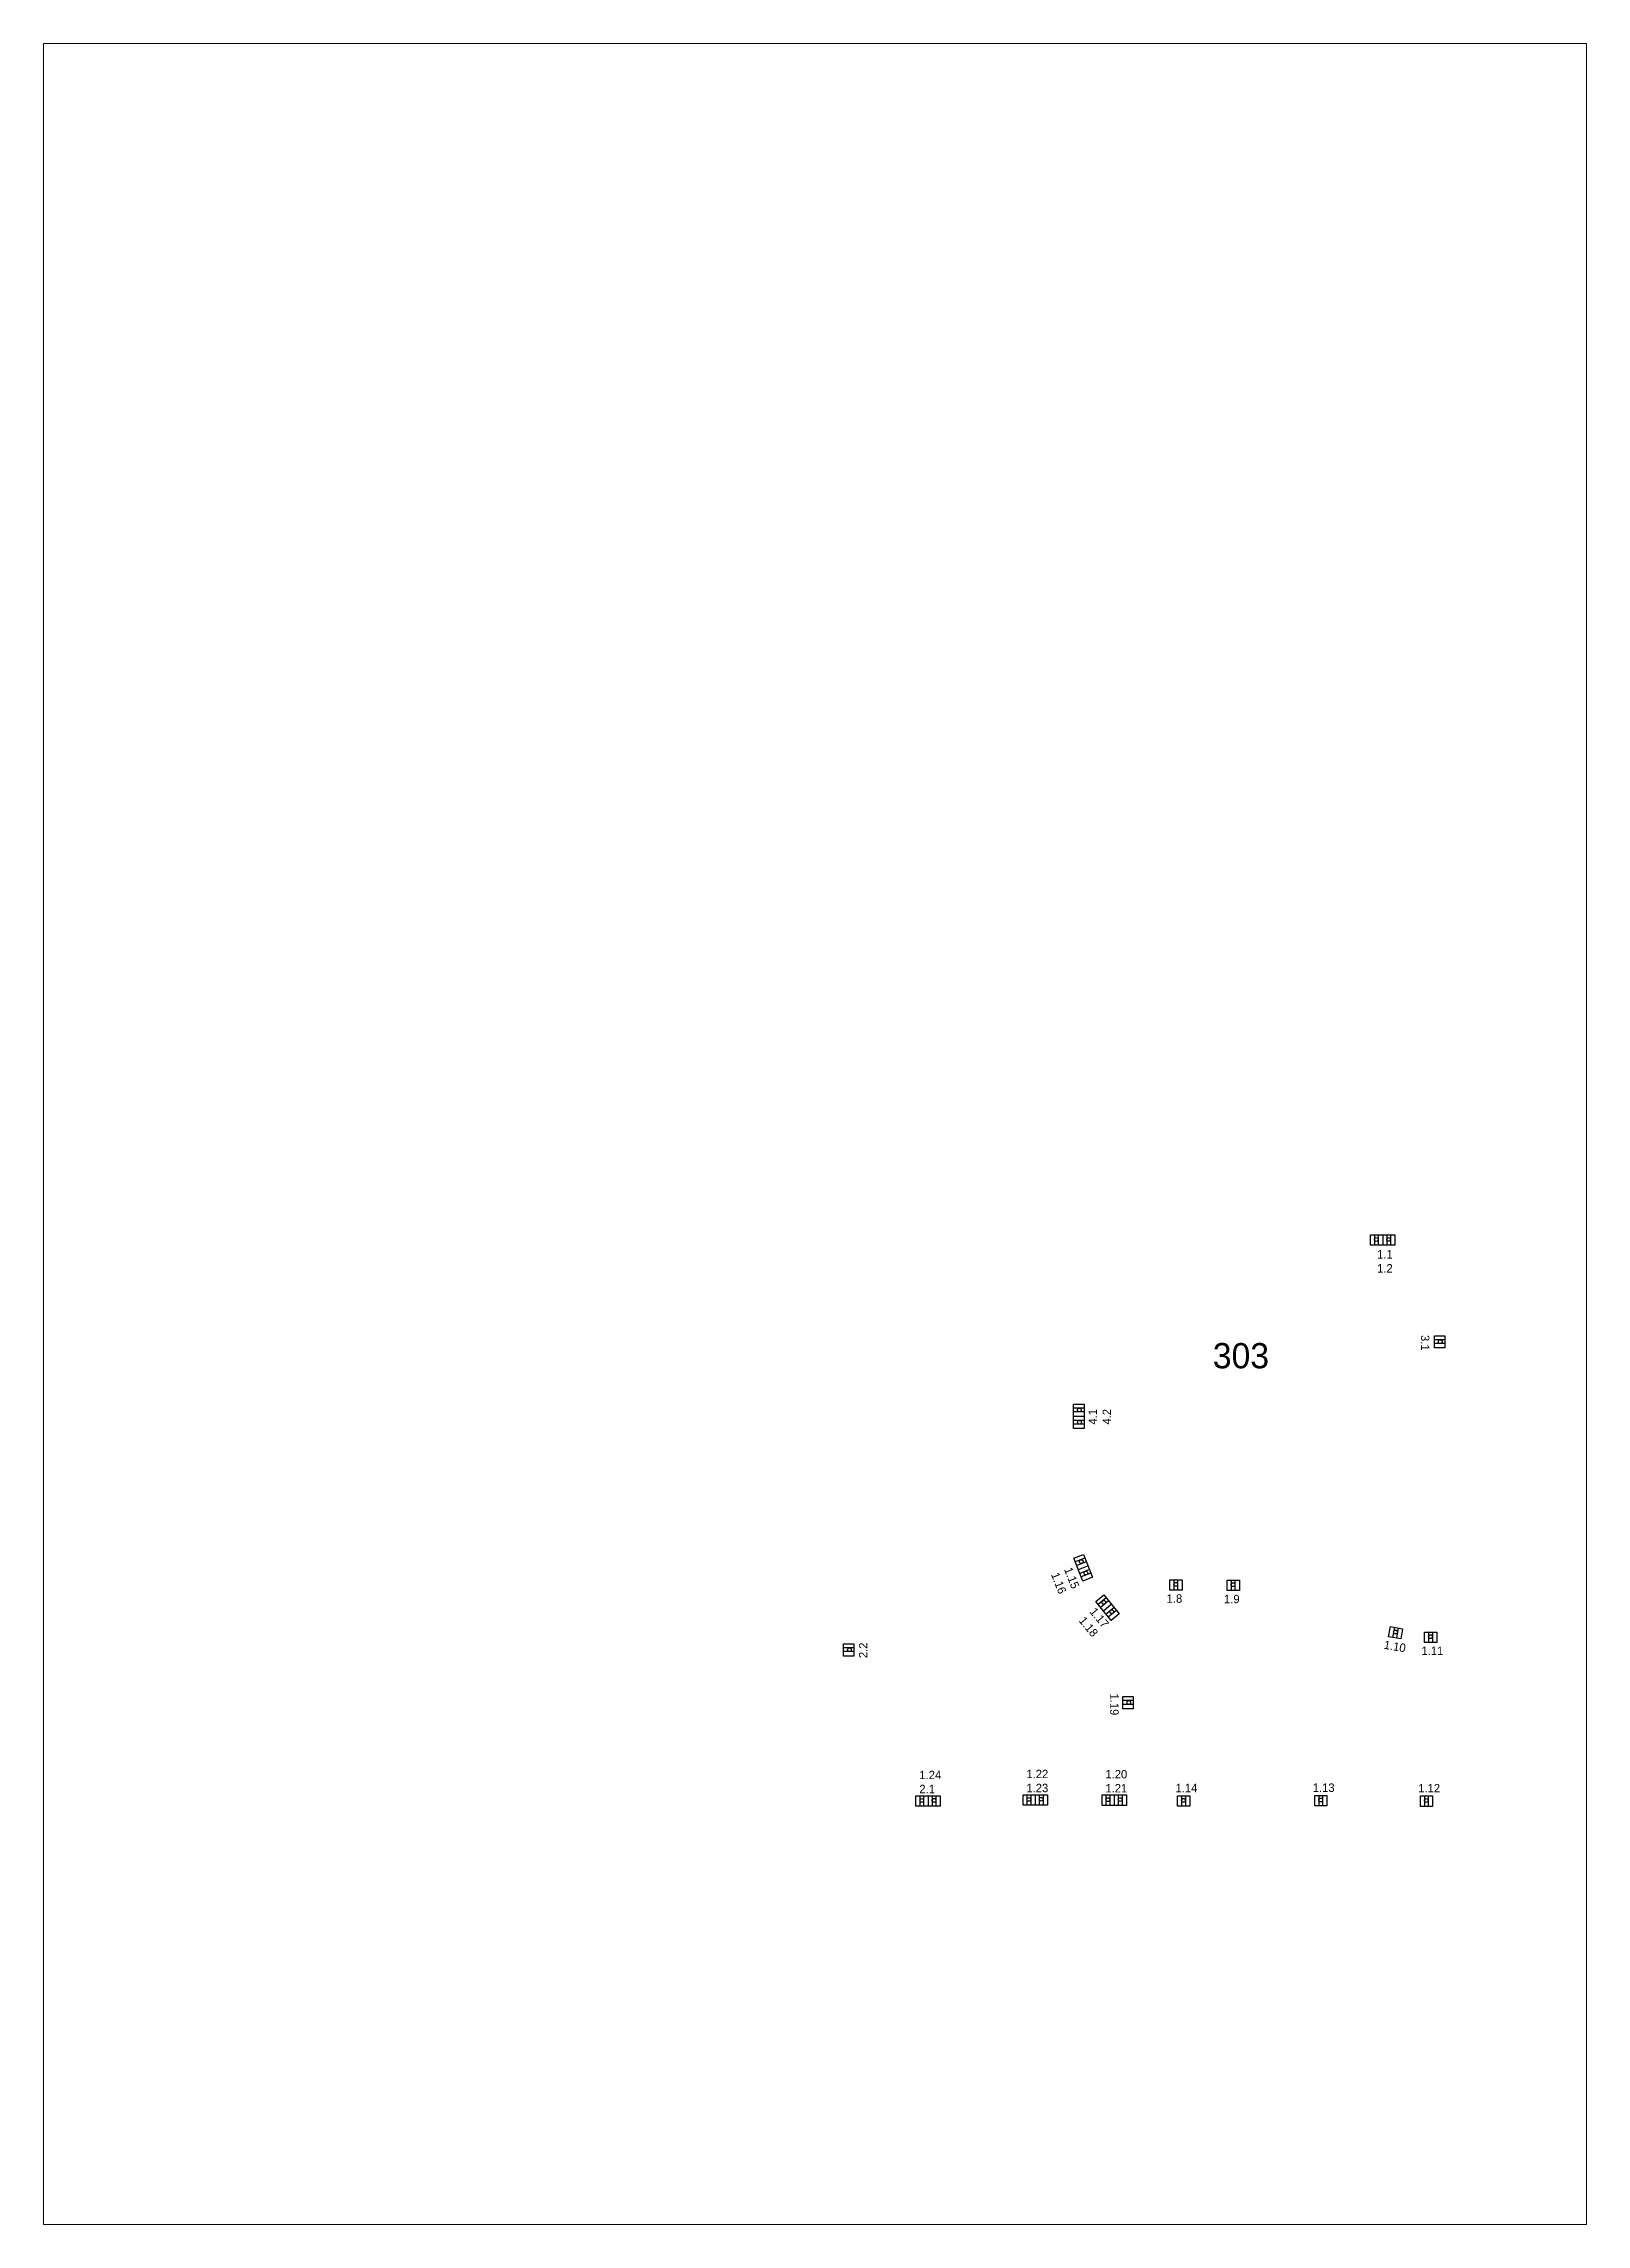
# Paper-space layout 'Layout1' of a CAD drawing. Extents: x -8 to 202, y -20 to 277.
# The model-space entities are those that its viewports show. They can reach past a viewport. Long polylines and large blocks are cut down to what shows.
import ezdxf

# ---------------------------------------------------------------- set-up
doc = ezdxf.new("R2010")
doc.units = 0
doc.layers.add('ИИ_геология', color=4, linetype='Continuous', lineweight=30)

msp = doc.modelspace()

# ---------------------------------------------------------------- linework, layer by layer
at = {"layer": 'ИИ_геология', "color": 0, "ltscale": 100}
for points in [[(44081.54, 40763.24), (44084.45, 40763.24), (44084.45, 40762.01), (44081.54, 40762.01)], [(44090.39, 40751.24), (44090.39, 40749.79), (44089.15, 40749.79), (44089.15, 40751.24)], [(44047.49, 40743.1), (44047.49, 40740.2), (44046.25, 40740.2), (44046.25, 40743.1)], [(44047.42, 40725.22), (44048.49, 40722.52), (44047.34, 40722.07), (44046.27, 40724.77)], [(44057.69, 40722.21), (44059.14, 40722.21), (44059.14, 40720.97), (44057.69, 40720.97)], [(44049.82, 40720.41), (44051.68, 40718.18), (44050.73, 40717.39), (44048.87, 40719.62)], [(44064.5, 40722.17), (44065.96, 40722.17), (44065.96, 40720.93), (44064.5, 40720.93)], [(44020.13, 40714.6), (44020.13, 40713.15), (44018.89, 40713.15), (44018.89, 40714.6)], [(44083.91, 40716.65), (44085.34, 40716.4), (44085.13, 40715.18), (44083.7, 40715.43)], [(44087.98, 40716), (44089.43, 40716), (44089.43, 40714.76), (44087.98, 40714.76)], [(44053.34, 40708.32), (44053.34, 40706.87), (44052.1, 40706.87), (44052.1, 40708.32)], [(44027.5, 40696.52), (44030.4, 40696.52), (44030.4, 40695.29), (44027.5, 40695.29)], [(44040.24, 40696.65), (44043.14, 40696.65), (44043.14, 40695.41), (44040.24, 40695.41)], [(44049.63, 40696.62), (44052.53, 40696.62), (44052.53, 40695.38), (44049.63, 40695.38)], [(44058.6, 40696.52), (44060.06, 40696.52), (44060.06, 40695.28), (44058.6, 40695.28)], [(44074.92, 40696.56), (44076.37, 40696.56), (44076.37, 40695.32), (44074.92, 40695.32)], [(44087.47, 40696.5), (44088.93, 40696.5), (44088.93, 40695.26), (44087.47, 40695.26)]]:
    msp.add_lwpolyline(points, close=True, dxfattribs=at)
at = {"layer": 'ИИ_геология', "color": 242, "ltscale": 100}
for points in [[(44082, 40763.24), (44082, 40762.01)], [(44082.45, 40763.25), (44082.45, 40762.01)], [(44083.47, 40763.24), (44083.47, 40761.99)], [(44083.92, 40763.24), (44083.92, 40762.01)], [(44090.39, 40750.77), (44089.14, 40750.77)], [(44090.39, 40750.31), (44089.15, 40750.31)], [(44047.49, 40741.18), (44046.24, 40741.18)], [(44047.5, 40742.19), (44046.25, 40742.19)], [(44047.48, 40742.64), (44046.26, 40742.64)], [(44047.49, 40740.72), (44046.26, 40740.72)], [(44047.59, 40724.79), (44046.44, 40724.34)], [(44047.77, 40724.37), (44046.61, 40723.92)], [(44048.13, 40723.43), (44046.97, 40722.97)], [(44048.29, 40723.01), (44047.15, 40722.56)], [(44058.16, 40722.21), (44058.16, 40720.96)], [(44058.61, 40722.21), (44058.61, 40720.98)], [(44050.11, 40720.05), (44049.17, 40719.27)], [(44050.41, 40719.71), (44049.46, 40718.92)], [(44064.98, 40722.17), (44064.98, 40720.92)], [(44065.43, 40722.17), (44065.43, 40720.94)], [(44051.05, 40718.93), (44050.1, 40718.13)], [(44051.35, 40718.58), (44050.4, 40717.79)], [(44084.38, 40716.57), (44084.17, 40715.34)], [(44084.83, 40716.49), (44084.62, 40715.28)], [(44088.45, 40715.99), (44088.45, 40714.75)], [(44088.9, 40715.99), (44088.9, 40714.76)], [(44020.13, 40714.13), (44018.88, 40714.13)], [(44020.13, 40713.67), (44018.9, 40713.67)], [(44053.34, 40707.84), (44052.09, 40707.84)], [(44053.34, 40707.39), (44052.11, 40707.39)], [(44027.96, 40696.52), (44027.96, 40695.29)], [(44028.41, 40696.53), (44028.41, 40695.29)], [(44029.42, 40696.52), (44029.42, 40695.27)], [(44029.88, 40696.52), (44029.88, 40695.29)], [(44040.7, 40696.64), (44040.7, 40695.41)], [(44041.15, 40696.66), (44041.15, 40695.41)], [(44042.16, 40696.65), (44042.16, 40695.4)], [(44042.62, 40696.65), (44042.62, 40695.42)], [(44050.09, 40696.61), (44050.09, 40695.38)], [(44050.54, 40696.62), (44050.54, 40695.38)], [(44051.55, 40696.62), (44051.55, 40695.37)], [(44052.01, 40696.62), (44052.01, 40695.38)], [(44059.08, 40696.52), (44059.08, 40695.27)], [(44059.53, 40696.52), (44059.53, 40695.29)], [(44075.39, 40696.56), (44075.39, 40695.31)], [(44075.85, 40696.56), (44075.85, 40695.33)], [(44087.95, 40696.5), (44087.95, 40695.25)], [(44088.4, 40696.5), (44088.4, 40695.27)]]:
    msp.add_lwpolyline(points, dxfattribs=at)
at = {"layer": 'ИИ_геология', "color": 0, "ltscale": 100}
for points in [[(44082.99, 40763.25), (44082.99, 40761.99)], [(44047.5, 40741.65), (44046.23, 40741.65)], [(44047.96, 40723.87), (44046.79, 40723.41)], [(44050.76, 40719.3), (44049.79, 40718.49)], [(44028.95, 40696.53), (44028.95, 40695.27)], [(44041.69, 40696.65), (44041.69, 40695.39)], [(44051.08, 40696.62), (44051.08, 40695.36)]]:
    msp.add_lwpolyline(points, dxfattribs=at)
at = {"layer": 'ИИ_геология', "color": 242, "ltscale": 100}
for centre in [(44082.23, 40762.69), (44083.69, 40762.7), (44089.84, 40750.54), (44046.93, 40742.42), (44046.95, 40740.95), (44047.16, 40724.38), (44047.71, 40723.02), (44049.83, 40719.53), (44058.39, 40721.67), (44065.2, 40721.63), (44050.78, 40718.41), (44084.51, 40716), (44088.67, 40715.45), (44019.59, 40713.9), (44052.8, 40707.62), (44040.92, 40696.09), (44042.39, 40696.11), (44050.31, 40696.06), (44051.78, 40696.07), (44028.19, 40695.97), (44029.65, 40695.98), (44059.3, 40695.98), (44075.62, 40696.02), (44088.17, 40695.96)]:
    msp.add_circle(centre, 0.223, dxfattribs=at)

# ---------------------------------------------------------------- texts
at = {"attachment_point": 1}
for s, insert, char_height in [('1.1\\P1.2', (44082.32, 40761.43), 1), ('303', (44062.79, 40750.37), 3), ('1.8', (44057.3, 40720.48), 1), ('1.9', (44064.12, 40720.43), 1), ('1.11', (44087.59, 40714.26), 1), ('1.24\\P2.1', (44027.9, 40699.5), 1), ('1.22\\P1.23', (44040.63, 40699.62), 1), ('1.20\\P1.21', (44050.02, 40699.59), 1), ('1.14', (44058.35, 40697.95), 1), ('1.13', (44074.67, 40697.99), 1), ('1.12', (44087.22, 40697.93), 1)]:
    msp.add_mtext_dynamic_manual_height_columns(s, width=9.8413, gutter_width=12.5, heights=[48.01], dxfattribs=dict(at, insert=insert, char_height=char_height)).dxf.set("width", 45.1849)
at = {"char_height": 1, "attachment_point": 1}
for s, insert, rotation in [('3.1', (44088.54, 40751.33), 270), ('4.1\\P4.2', (44048.03, 40740.67), 90), ('1.15\\P1.16', (44046.02, 40723.83), 291.514), ('1.17\\P1.18', (44048.85, 40719.03), 309.8244), ('2.2', (44020.73, 40712.89), 90), ('1.10', (44083.24, 40715.01), 350.1813), ('1.19', (44051.6, 40708.7), 270)]:
    msp.add_mtext_dynamic_manual_height_columns(s, width=9.8413, gutter_width=12.5, heights=[48.01], dxfattribs=dict(at, insert=insert, rotation=rotation)).dxf.set("width", 45.1849)

psp = doc.layouts.get("Layout1")

# ---------------------------------------------------------------- viewports
at = {"layer": 'ИИ_геология', "color": 0, "view_target_point": (-620.93, 1363.54)}
psp.add_viewport(center=(97.5, 128.5), size=(210, 297), view_center_point=(44636.43, 39411.7), view_height=259.394, dxfattribs=at)

doc.saveas('drawing.dxf')
